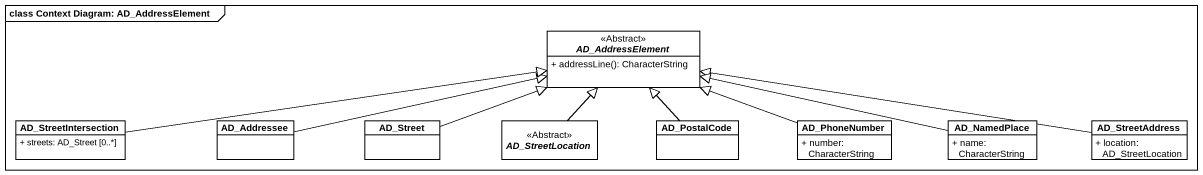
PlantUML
@startuml
mainframe class Context Diagram: AD_AddressElement
hide circle
hide empty members
skinparam classAttributeIconSize 0
abstract class AD_AddressElement <<Abstract>> {
  + addressLine(): CharacterString
}
class AD_StreetIntersection {
  + streets: AD_Street [0..*]
}
class AD_Addressee
class AD_Street
abstract class AD_StreetLocation <<Abstract>>
class AD_PostalCode
class AD_PhoneNumber {
  + number: CharacterString
}
class AD_NamedPlace {
  + name: CharacterString
}
class AD_StreetAddress {
  + location: AD_StreetLocation
}
AD_StreetIntersection -right-|> AD_AddressElement
AD_Addressee -right-|> AD_AddressElement
AD_Street -right-|> AD_AddressElement
AD_StreetLocation -up-|> AD_AddressElement
AD_PostalCode -up-|> AD_AddressElement
AD_PhoneNumber -left-|> AD_AddressElement
AD_NamedPlace -left-|> AD_AddressElement
AD_StreetAddress -left-|> AD_AddressElement
@enduml
